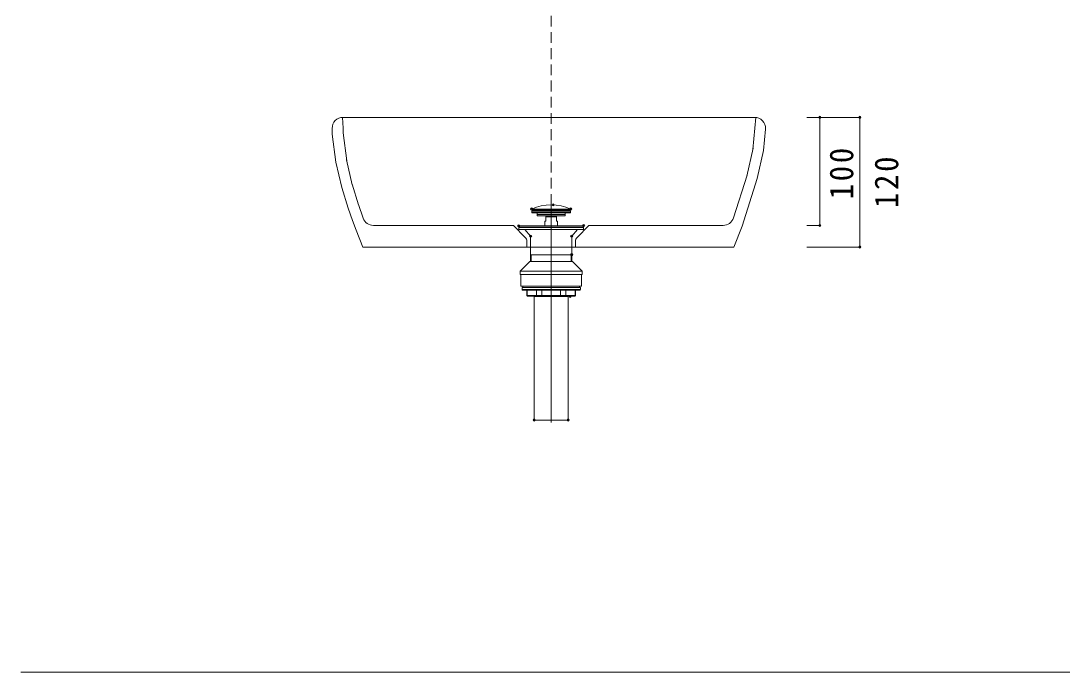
# Model space of a CAD drawing. Units: millimetres at full size, sheet at 1:5. Extents: x -1002 to 1017, y -687 to 676.
# Drawn here: x -1002 to -38, y -687 to -84 of the extents above; entities that cross this region are included whole.
import ezdxf

# ---------------------------------------------------------------- set-up
doc = ezdxf.new("R2010")
doc.units = ezdxf.units.MM
doc.header["$LTSCALE"] = 5
doc.header["$PDMODE"] = 32
doc.header["$PDSIZE"] = 2
doc.linetypes.add('DASHED2', pattern=[3, 2, -1])
doc.layers.add('F-0', color=7, linetype='Continuous', lineweight=15)
doc.styles.add('ＭＳ ゴシック', font='')
doc.styles.get('ＭＳ ゴシック').set_extended_font_data('MS Gothic')

msp = doc.modelspace()

# ---------------------------------------------------------------- linework, layer by layer
at = {"layer": 'F-0', "linetype": 'DASHED2'}
msp.add_line((-511.278, 145.528), (-511.278, -425.482), dxfattribs=at)
at = {"layer": 'F-0'}
for p, q in [((-703.93, -183.508), (-704.358, -173.517)), ((-703.93, -173.508), (-327.058, -173.508)), ((-322.924, -173.508), (-327.058, -173.508)), ((-322.908, -183.454), (-321.975, -173.597)), ((-225.632, -173.508), (-274.636, -173.508)), ((-262.601, -173.508), (-262.601, -273.508)), ((-225.632, -173.508), (-225.632, -293.508)), ((-713.928, -183.714), (-713.82, -188.935)), ((-713.82, -188.935), (-710.458, -215.085)), ((-703.93, -183.508), (-703.822, -188.728)), ((-703.901, -187.66), (-700.539, -213.809)), ((-322.908, -183.454), (-324.66, -203.188)), ((-312.947, -184.338), (-314.699, -204.073)), ((-312.93, -183.857), (-312.947, -184.338)), ((-324.457, -201.885), (-330.266, -227.798)), ((-705.068, -238.299), (-710.458, -215.085)), ((-695.327, -236.037), (-700.717, -212.823)), ((-342.569, -266.527), (-330.042, -226.967)), ((-705.068, -238.299), (-699.085, -257.479)), ((-695.521, -235.321), (-689.539, -254.501)), ((-699.085, -257.479), (-695.147, -268.86)), ((-685.286, -266.778), (-689.635, -254.209)), ((-695.163, -268.906), (-691.673, -278.016)), ((-691.673, -278.016), (-685.449, -293.508)), ((-675.835, -273.508), (-546.278, -273.508)), ((-535.242, -284.543), (-546.278, -273.508)), ((-487.313, -284.543), (-476.278, -273.508)), ((-352.103, -273.508), (-476.278, -273.508)), ((-262.601, -273.508), (-274.636, -273.508)), ((-533.778, -288.079), (-533.778, -293.508)), ((-530.278, -290.837), (-530.278, -283.465)), ((-530.278, -285.265), (-530.278, -301.633)), ((-492.278, -285.265), (-492.278, -301.633)), ((-488.778, -288.079), (-488.778, -293.508)), ((-685.449, -293.508), (-342.261, -293.508)), ((-225.632, -293.508), (-274.636, -293.508)), ((-529.778, -300.837), (-529.778, -306.837)), ((-492.778, -300.837), (-492.778, -306.837)), ((-1002.086, -687.064), (1002.034, -687.064))]:
    msp.add_line(p, q, dxfattribs=at)
at = {"layer": 'F-0', "color": 4, "lineweight": 9}
msp.add_line((-262.601, -173.508), (-274.636, -173.508), dxfattribs=at)
at = {"layer": 'F-0', "lineweight": 18}
for p, q in [((-529.278, -258.487), (-493.278, -258.487)), ((-529.278, -258.487), (-529.278, -259.487)), ((-529.278, -259.487), (-493.278, -259.487)), ((-529.278, -260.187), (-493.278, -260.187)), ((-529.278, -261.487), (-529.278, -260.187)), ((-529.077, -259.987), (-493.478, -259.987)), ((-524.278, -259.987), (-524.278, -259.487)), ((-498.278, -259.987), (-498.278, -259.487)), ((-493.278, -258.487), (-493.278, -259.487)), ((-493.278, -261.487), (-493.278, -260.187)), ((-529.278, -261.487), (-493.278, -261.487)), ((-528.778, -261.987), (-493.778, -261.987)), ((-524.278, -263.487), (-524.278, -261.987)), ((-524.278, -263.487), (-498.278, -263.487)), ((-524.278, -263.487), (-524.278, -264.487)), ((-524.278, -264.487), (-498.278, -264.487)), ((-524.277, -263.487), (-498.278, -263.487)), ((-517.178, -273.837), (-517.178, -269.487)), ((-517.177, -269.487), (-516.278, -269.487)), ((-516.278, -269.487), (-516.278, -264.492)), ((-506.278, -265.487), (-516.278, -265.487)), ((-506.278, -269.487), (-506.278, -264.492)), ((-506.278, -269.487), (-505.378, -269.487)), ((-505.378, -273.837), (-505.378, -269.487)), ((-498.278, -263.487), (-498.278, -261.987)), ((-498.278, -263.487), (-498.278, -264.487)), ((-541.278, -273.837), (-481.278, -273.837)), ((-541.278, -275.137), (-541.278, -273.837)), ((-541.278, -275.137), (-481.278, -275.137)), ((-539.796, -275.365), (-541.278, -275.137)), ((-539.796, -275.365), (-541.278, -275.137)), ((-541.278, -275.365), (-481.278, -275.365)), ((-541.278, -277.365), (-541.278, -275.365)), ((-541.278, -277.365), (-481.278, -277.365)), ((-530.278, -283.465), (-535.528, -277.365)), ((-492.278, -283.465), (-487.028, -277.365)), ((-482.759, -275.365), (-481.278, -275.137)), ((-482.759, -275.365), (-481.278, -275.137)), ((-481.278, -275.137), (-481.278, -273.837)), ((-481.278, -277.365), (-481.278, -275.365)), ((-530.278, -290.837), (-530.278, -283.465)), ((-492.278, -290.837), (-492.278, -283.465)), ((-539.969, -315.778), (-531.028, -306.837)), ((-531.028, -306.837), (-491.528, -306.837)), ((-530.278, -306.837), (-530.278, -300.837)), ((-530.278, -306.837), (-530.278, -300.837)), ((-492.278, -300.837), (-530.278, -300.837)), ((-492.278, -306.837), (-492.278, -300.837)), ((-482.586, -315.778), (-491.528, -306.837)), ((-482.528, -315.92), (-540.028, -315.92)), ((-540.028, -318.837), (-540.028, -315.92)), ((-482.586, -315.778), (-539.969, -315.778)), ((-482.528, -318.837), (-482.528, -315.92)), ((-540.028, -318.837), (-482.528, -318.837)), ((-539.278, -318.837), (-539.278, -329.837)), ((-483.278, -318.837), (-483.278, -329.837)), ((-483.278, -329.837), (-539.277, -329.837)), ((-538.278, -330.837), (-484.278, -330.837)), ((-538.278, -332.937), (-484.278, -332.937)), ((-537.778, -333.437), (-484.778, -333.437)), ((-537.528, -330.837), (-537.528, -329.837)), ((-533.778, -333.437), (-533.778, -338.337)), ((-533.597, -338.337), (-533.597, -333.437)), ((-524.898, -338.337), (-524.898, -333.437)), ((-519.977, -338.337), (-519.977, -333.437)), ((-502.578, -338.337), (-502.578, -333.437)), ((-497.657, -338.337), (-497.657, -333.437)), ((-488.958, -338.337), (-488.958, -333.437)), ((-488.778, -333.437), (-488.778, -338.337)), ((-485.028, -330.837), (-485.028, -329.837)), ((-533.778, -338.337), (-488.778, -338.337)), ((-489.278, -338.837), (-533.278, -338.837)), ((-527.028, -338.837), (-527.028, -453.636)), ((-527.028, -339.337), (-495.528, -339.337)), ((-495.528, -338.837), (-495.528, -453.636)), ((-527.028, -453.636), (-495.528, -453.636)), ((-526.827, -453.837), (-527.028, -453.636)), ((-526.827, -453.837), (-495.728, -453.837)), ((-495.728, -453.837), (-495.528, -453.636))]:
    msp.add_line(p, q, dxfattribs=at)
at = {"layer": 'F-0', "color": 1, "lineweight": 18}
msp.add_line((-511.278, -455.932), (-511.278, -253.495), dxfattribs=at)
at = {"layer": 'F-0', "color": 2, "lineweight": 18}
for p, q in [((-526.778, -339.337), (-526.778, -338.837)), ((-495.778, -339.337), (-495.778, -338.837))]:
    msp.add_line(p, q, dxfattribs=at)
at = {"layer": 'F-0'}
msp.add_lwpolyline([(-314.699, -204.073), (-320.509, -229.985), (-334.526, -274.249), (-342.261, -293.508)], dxfattribs=at)
at = {"layer": 'F-0', "lineweight": 18}
for points in [[(-538.278, -330.837), (-538.278, -332.937), (-538.278, -330.837)], [(-484.278, -330.837), (-484.278, -332.937), (-484.278, -330.837)], [(-533.597, -338.337), (-533.597, -338.355), (-533.596, -338.373), (-533.595, -338.391), (-533.592, -338.409), (-533.589, -338.427), (-533.586, -338.445), (-533.582, -338.463), (-533.577, -338.48), (-533.572, -338.498), (-533.566, -338.515), (-533.559, -338.532), (-533.552, -338.549), (-533.544, -338.566), (-533.535, -338.582), (-533.526, -338.598), (-533.517, -338.613), (-533.507, -338.629), (-533.496, -338.643), (-533.484, -338.658), (-533.473, -338.672), (-533.46, -338.686), (-533.447, -338.699), (-533.434, -338.711), (-533.42, -338.723), (-533.406, -338.735), (-533.392, -338.746), (-533.377, -338.756), (-533.361, -338.766), (-533.346, -338.776), (-533.33, -338.784), (-533.314, -338.792), (-533.297, -338.8)], [(-533.272, -338.809), (-533.266, -338.811), (-533.26, -338.814), (-533.253, -338.816), (-533.247, -338.818), (-533.24, -338.819), (-533.234, -338.821), (-533.227, -338.823), (-533.221, -338.824), (-533.214, -338.826), (-533.208, -338.827), (-533.201, -338.829), (-533.194, -338.83), (-533.188, -338.831), (-533.181, -338.832), (-533.174, -338.833), (-533.168, -338.834), (-533.161, -338.834), (-533.154, -338.835), (-533.147, -338.836), (-533.141, -338.836), (-533.134, -338.836), (-533.127, -338.837), (-533.121, -338.837), (-533.114, -338.837)], [(-524.898, -338.337), (-524.897, -338.351), (-524.897, -338.366), (-524.896, -338.38), (-524.895, -338.394), (-524.894, -338.409), (-524.892, -338.423), (-524.89, -338.438), (-524.887, -338.452), (-524.885, -338.466), (-524.882, -338.48), (-524.878, -338.494), (-524.874, -338.508), (-524.87, -338.522), (-524.866, -338.536), (-524.861, -338.55), (-524.856, -338.563), (-524.851, -338.577), (-524.845, -338.59), (-524.839, -338.603), (-524.832, -338.616), (-524.826, -338.629), (-524.818, -338.641), (-524.811, -338.654), (-524.803, -338.666), (-524.795, -338.678), (-524.786, -338.69), (-524.777, -338.701), (-524.768, -338.712), (-524.758, -338.723), (-524.748, -338.733), (-524.738, -338.743), (-524.727, -338.753), (-524.716, -338.762), (-524.704, -338.771), (-524.693, -338.78), (-524.68, -338.788), (-524.668, -338.795), (-524.655, -338.802), (-524.642, -338.808)], [(-524.642, -338.808), (-524.629, -338.814), (-524.615, -338.819), (-524.601, -338.824), (-524.587, -338.828), (-524.573, -338.831), (-524.558, -338.833), (-524.544, -338.835), (-524.53, -338.836), (-524.515, -338.837)], [(-519.977, -338.337), (-519.977, -338.346), (-519.977, -338.355), (-519.977, -338.365), (-519.977, -338.374), (-519.977, -338.384), (-519.977, -338.393), (-519.976, -338.402), (-519.976, -338.412), (-519.976, -338.421), (-519.976, -338.43), (-519.975, -338.44), (-519.975, -338.449), (-519.974, -338.458), (-519.974, -338.468), (-519.973, -338.477), (-519.973, -338.486), (-519.972, -338.496), (-519.971, -338.505), (-519.971, -338.514), (-519.97, -338.523), (-519.969, -338.533), (-519.969, -338.542), (-519.968, -338.551), (-519.967, -338.561), (-519.966, -338.57), (-519.965, -338.579), (-519.964, -338.588), (-519.963, -338.598), (-519.962, -338.607), (-519.96, -338.616), (-519.959, -338.625), (-519.958, -338.635), (-519.956, -338.644), (-519.955, -338.653), (-519.953, -338.662), (-519.952, -338.672), (-519.95, -338.681), (-519.948, -338.69), (-519.946, -338.699)], [(-519.946, -338.699), (-519.944, -338.709), (-519.942, -338.718), (-519.94, -338.727), (-519.937, -338.736), (-519.935, -338.745), (-519.932, -338.754), (-519.93, -338.762), (-519.927, -338.771), (-519.923, -338.779), (-519.92, -338.788), (-519.916, -338.797), (-519.911, -338.806), (-519.906, -338.815), (-519.9, -338.824), (-519.893, -338.831), (-519.885, -338.835), (-519.876, -338.837)], [(-502.609, -338.699), (-502.611, -338.709), (-502.613, -338.718), (-502.615, -338.727), (-502.618, -338.736), (-502.62, -338.745), (-502.623, -338.754), (-502.625, -338.762), (-502.628, -338.771), (-502.632, -338.779), (-502.635, -338.788), (-502.639, -338.797), (-502.644, -338.806), (-502.649, -338.815), (-502.655, -338.824), (-502.662, -338.831), (-502.67, -338.835), (-502.679, -338.837)], [(-502.578, -338.337), (-502.578, -338.346), (-502.578, -338.355), (-502.578, -338.365), (-502.578, -338.374), (-502.578, -338.384), (-502.578, -338.393), (-502.579, -338.402), (-502.579, -338.412), (-502.579, -338.421), (-502.579, -338.43), (-502.58, -338.44), (-502.58, -338.449), (-502.581, -338.458), (-502.581, -338.468), (-502.582, -338.477), (-502.582, -338.486), (-502.583, -338.496), (-502.584, -338.505), (-502.584, -338.514), (-502.585, -338.523), (-502.586, -338.533), (-502.586, -338.542), (-502.587, -338.551), (-502.588, -338.561), (-502.589, -338.57), (-502.59, -338.579), (-502.591, -338.588), (-502.592, -338.598), (-502.593, -338.607), (-502.595, -338.616), (-502.596, -338.625), (-502.597, -338.635), (-502.599, -338.644), (-502.6, -338.653), (-502.602, -338.662), (-502.603, -338.672), (-502.605, -338.681), (-502.607, -338.69), (-502.609, -338.699)], [(-497.913, -338.808), (-497.926, -338.814), (-497.94, -338.819), (-497.954, -338.824), (-497.968, -338.828), (-497.982, -338.831), (-497.997, -338.833), (-498.011, -338.835), (-498.025, -338.836), (-498.04, -338.837)], [(-497.657, -338.337), (-497.658, -338.351), (-497.658, -338.366), (-497.659, -338.38), (-497.66, -338.394), (-497.661, -338.409), (-497.663, -338.423), (-497.665, -338.438), (-497.668, -338.452), (-497.67, -338.466), (-497.673, -338.48), (-497.677, -338.494), (-497.681, -338.508), (-497.685, -338.522), (-497.689, -338.536), (-497.694, -338.55), (-497.699, -338.563), (-497.704, -338.577), (-497.71, -338.59), (-497.716, -338.603), (-497.723, -338.616), (-497.729, -338.629), (-497.737, -338.641), (-497.744, -338.654), (-497.752, -338.666), (-497.76, -338.678), (-497.769, -338.69), (-497.778, -338.701), (-497.787, -338.712), (-497.797, -338.723), (-497.807, -338.733), (-497.817, -338.743), (-497.828, -338.753), (-497.839, -338.762), (-497.851, -338.771), (-497.862, -338.78), (-497.875, -338.788), (-497.887, -338.795), (-497.9, -338.802), (-497.913, -338.808)], [(-489.283, -338.809), (-489.289, -338.811), (-489.295, -338.814), (-489.302, -338.816), (-489.308, -338.818), (-489.315, -338.819), (-489.321, -338.821), (-489.328, -338.823), (-489.334, -338.824), (-489.341, -338.826), (-489.347, -338.827), (-489.354, -338.829), (-489.361, -338.83), (-489.367, -338.831), (-489.374, -338.832), (-489.381, -338.833), (-489.387, -338.834), (-489.394, -338.834), (-489.401, -338.835), (-489.408, -338.836), (-489.414, -338.836), (-489.421, -338.836), (-489.428, -338.837), (-489.434, -338.837), (-489.441, -338.837)], [(-488.958, -338.337), (-488.958, -338.355), (-488.959, -338.373), (-488.96, -338.391), (-488.963, -338.409), (-488.966, -338.427), (-488.969, -338.445), (-488.973, -338.463), (-488.978, -338.48), (-488.983, -338.498), (-488.989, -338.515), (-488.996, -338.532), (-489.003, -338.549), (-489.011, -338.566), (-489.02, -338.582), (-489.029, -338.598), (-489.038, -338.613), (-489.048, -338.629), (-489.059, -338.643), (-489.071, -338.658), (-489.082, -338.672), (-489.095, -338.686), (-489.108, -338.699), (-489.121, -338.711), (-489.135, -338.723), (-489.149, -338.735), (-489.163, -338.746), (-489.178, -338.756), (-489.194, -338.766), (-489.209, -338.776), (-489.225, -338.784), (-489.241, -338.792), (-489.258, -338.8)]]:
    msp.add_lwpolyline(points, dxfattribs=at)
at = {"layer": 'F-0'}
for centre, radius, start, end in [((-703.93, -183.508), 10, 90, 181.18526), ((-322.924, -183.508), 10, 357.99761, 90), ((-675.835, -263.508), 10, 199.08852, 270), ((-352.103, -263.508), 10, 270, 342.42874), ((-538.778, -288.079), 5, 0, 45), ((-483.778, -288.079), 5, 135, 180)]:
    msp.add_arc(centre, radius, start, end, dxfattribs=at)
at = {"layer": 'F-0', "lineweight": 18}
for centre, radius, start, end in [((-511.278, -296.987), 42.5, 64.94238, 115.05762), ((-529.078, -260.187), 0.2, 90, 180), ((-493.478, -260.187), 0.2, 0, 90), ((-528.778, -261.487), 0.5, 180, 270), ((-493.778, -261.487), 0.5, 270, 0), ((-539.828, -315.92), 0.2, 135, 180), ((-482.728, -315.92), 0.2, 0, 45), ((-537.778, -332.937), 0.5, 180, 270), ((-484.778, -332.937), 0.5, 270, 0), ((-533.278, -338.337), 0.5, 180, 270), ((-533.114, -338.367), 0.47, 247.09102, 250.33614), ((-489.441, -338.367), 0.47, 289.66386, 292.90898), ((-489.278, -338.337), 0.5, 270, 0)]:
    msp.add_arc(centre, radius, start, end, dxfattribs=at)
at = {"layer": 'F-0'}
for p in [(-262.601, -173.508), (-225.632, -173.508), (-529.278, -258.33), (-509.42, -254.487), (-493.278, -258.33), (-541.278, -273.837), (-481.278, -273.508), (-262.601, -273.508), (-530.278, -283.465), (-492.278, -283.465), (-225.632, -293.508), (-492.278, -300.633), (-493.67, -339.337), (-527.028, -453.636), (-495.528, -453.636)]:
    msp.add_point(p, dxfattribs=at)

# ---------------------------------------------------------------- texts
at = {"layer": 'F-0', "color": 3, "char_height": 21.99, "attachment_point": 7, "rotation": 90, "style": 'ＭＳ ゴシック'}
for s, insert in [('\\T1.18;\\W0.95;100', (-231.361, -249.388)), ('\\T1.18;\\W0.95;120', (-189.712, -257.452))]:
    msp.add_mtext(s, dxfattribs=dict(at, insert=insert))

doc.saveas('drawing.dxf')
